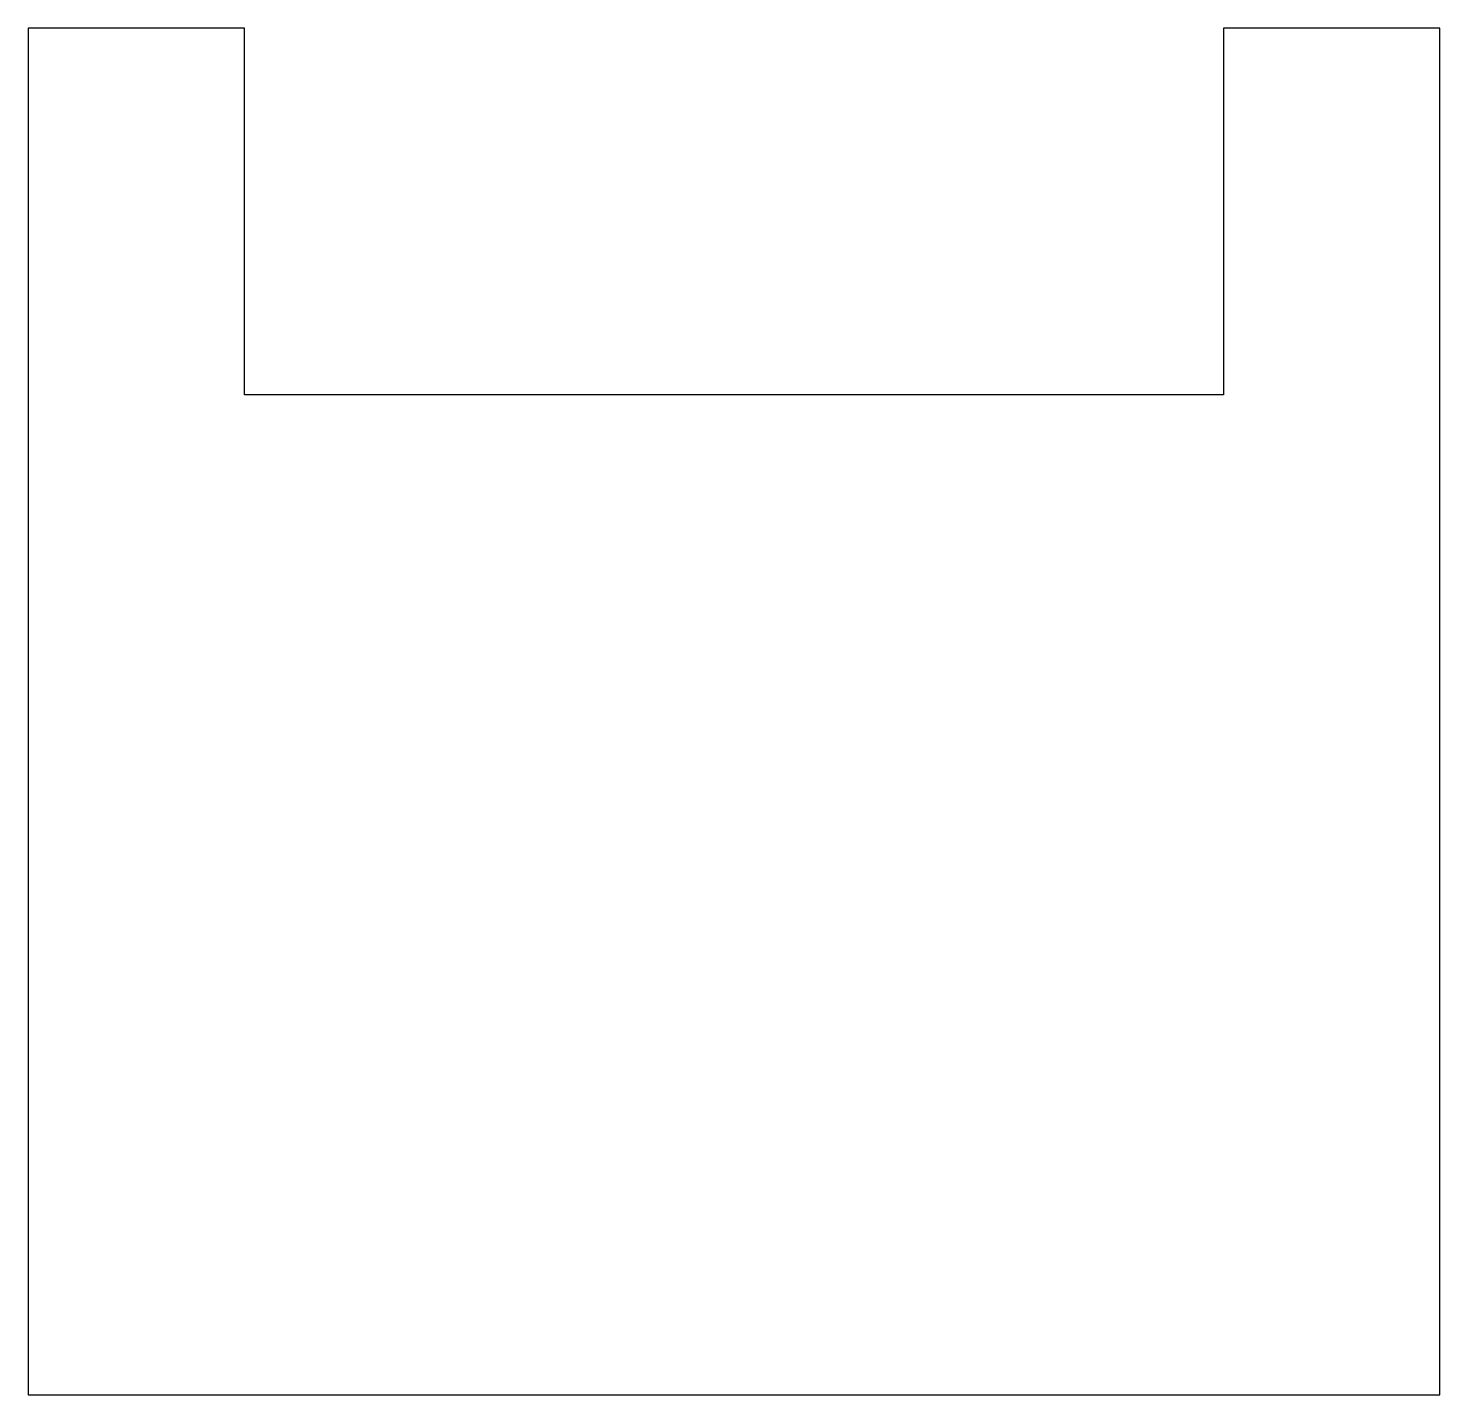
# Model space of a CAD drawing. Header units: metres. Extents: x 0 to 310, y -300 to 0.
import ezdxf

# ---------------------------------------------------------------- set-up
doc = ezdxf.new("R2010")
doc.units = ezdxf.units.M

msp = doc.modelspace()

# ---------------------------------------------------------------- linework, layer by layer
for p, q in [((47.5, 0), (0, 0)), ((0, 0), (0, -300)), ((47.5, -80.5), (47.5, 0)), ((310, 0), (262.5, 0)), ((262.5, 0), (262.5, -80.5)), ((310, -300), (310, 0)), ((262.5, -80.5), (47.5, -80.5)), ((0, -300), (310, -300))]:
    msp.add_line(p, q)

doc.saveas('drawing.dxf')
